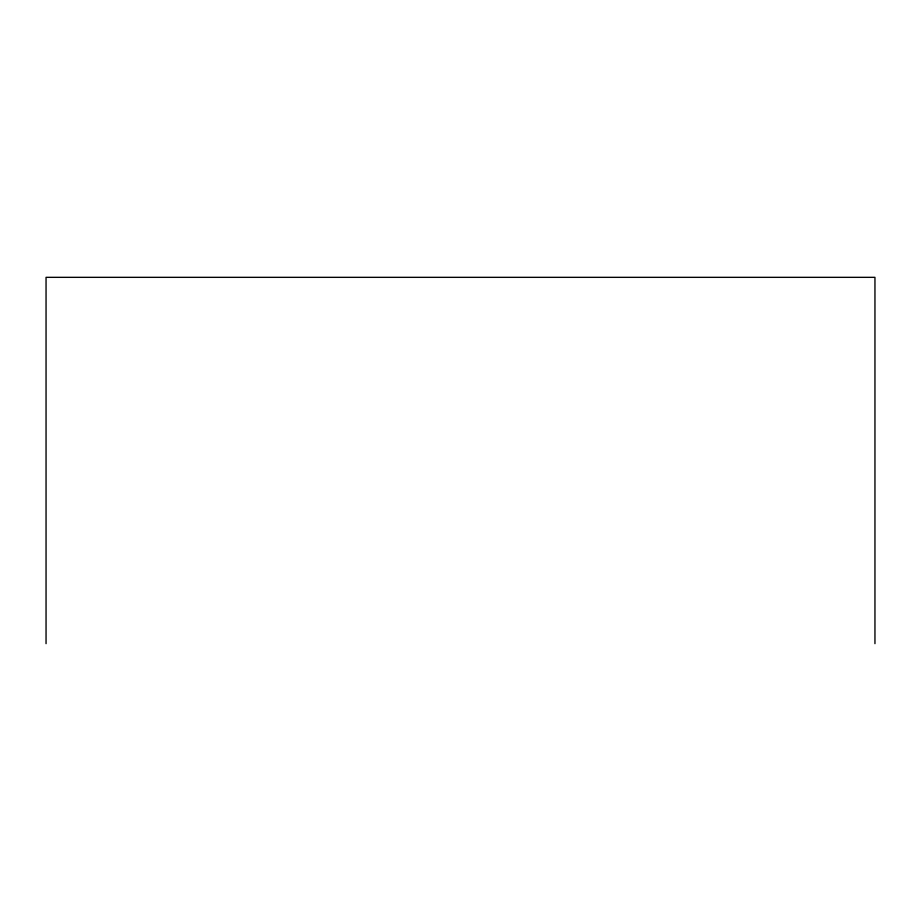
<?xml version="1.0" encoding="UTF-8"?>
<svg xmlns="http://www.w3.org/2000/svg" width="921" height="921" viewBox="0 0 921 921"><rect width="100%" height="100%" fill="white"/><g stroke="black" fill="none" stroke-linecap="round" stroke-linejoin="round"><path stroke-width="1.38" d="M874.95 643.664L874.95 277.336L46.05 277.336L46.05 643.664"/></g></svg>
